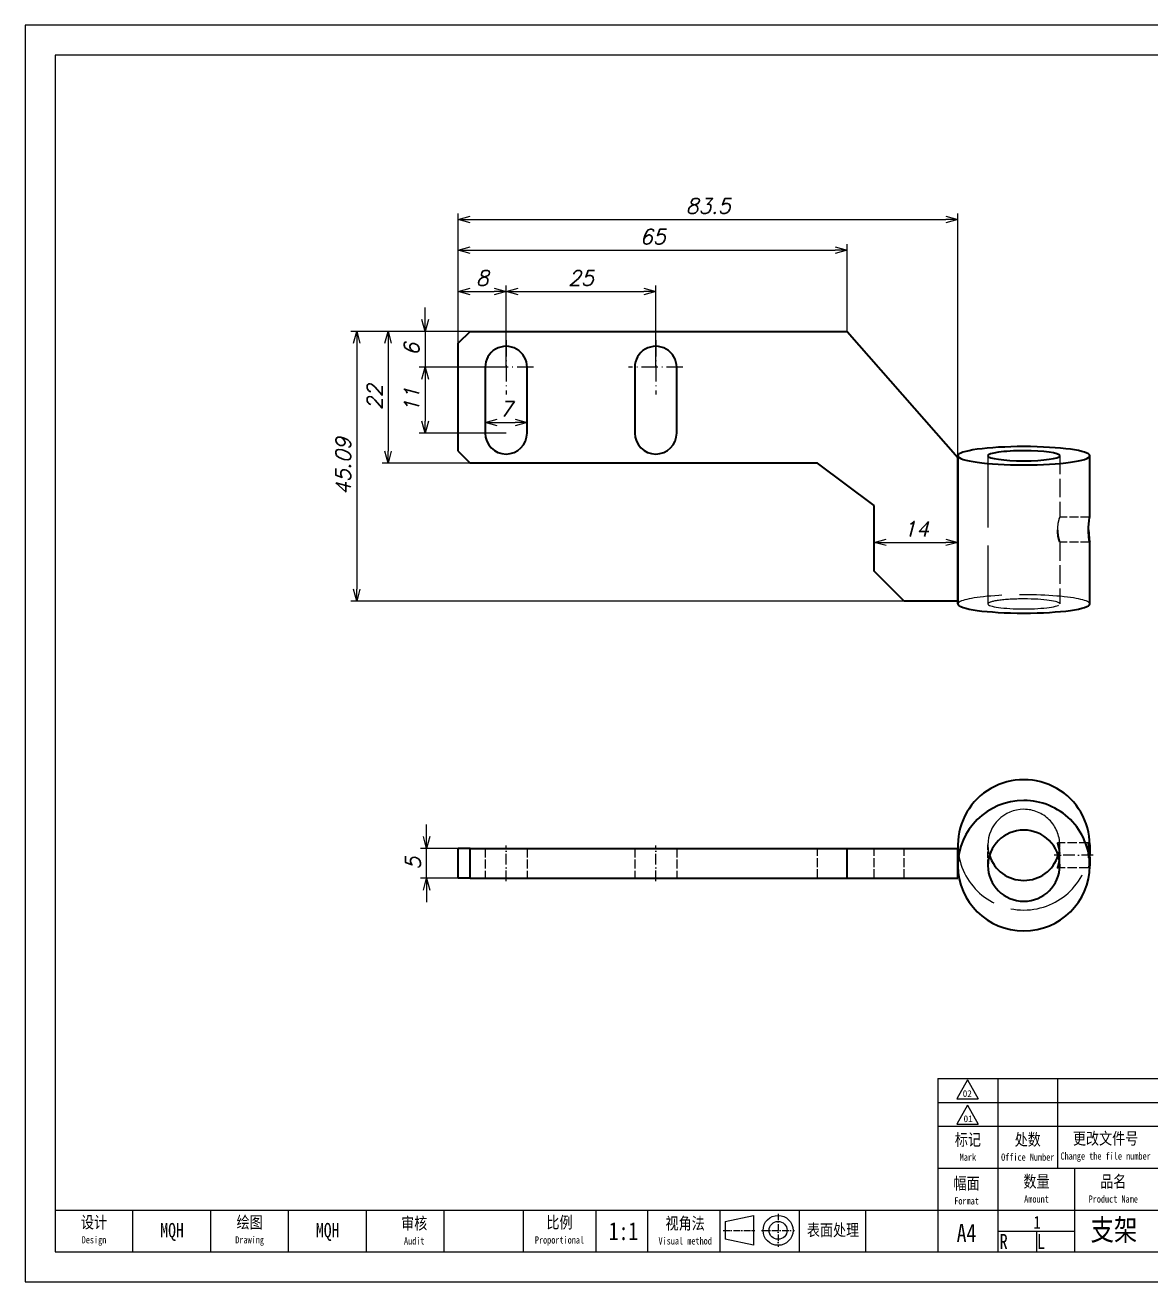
# Model space of a CAD drawing. Header units: inches. Extents: x -6764 to -5139, y 992 to 1720.
# Drawn here: x -6764.5 to -6576.4, y 992.2 to 1202.2 of the extents above; entities that cross this region are included whole.
import ezdxf

# ---------------------------------------------------------------- set-up
doc = ezdxf.new("R2010")
doc.units = ezdxf.units.IN
doc.header["$MEASUREMENT"] = 0
doc.linetypes.add('DASHDOT', pattern=[18.5, 12, -3, 0.5, -3])
doc.linetypes.add('DASHED', pattern=[15, 12, -3])
for name, color, linetype, lineweight in [('标注线', 3, 'Continuous', 25), ('细实线', 4, 'Continuous', 25), ('细点划线', 1, 'DASHDOT', 20)]:
    doc.layers.add(name, color=color, linetype=linetype, lineweight=lineweight)
doc.styles.add('DIM_FONT', font='romans.shx', dxfattribs={"oblique": 15})
doc.styles.add('宋体', font='', dxfattribs={"width": 0.8, "height": 5})
doc.styles.add('工程字', font='gbenor.shx', dxfattribs={"height": 5, "bigfont": 'gbcbig.shx'})
doc.styles.get('宋体').set_extended_font_data('SimSun')
doc.dimstyles.new('KK2.5', dxfattribs={"dimtxt": 2.5, "dimasz": 2, "dimexe": 1, "dimexo": 0, "dimgap": 1, "dimtad": 1, "dimtoh": 1, "dimdsep": 46, "dimtxsty": 'DIM_FONT', "dimblk": 'OPEN30', "dimcen": 0, "dimclrd": 3, "dimclre": 3, "dimclrt": 3, "dimazin": 2, "dimtfac": 1, "dimtmove": 0, "dimatfit": 3, "dimldrblk": 'OPEN30', "dimfxl": 0, "dimtolj": 1, "dimlwd": 20, "dimlwe": 20, "dimarcsym": 0})

# ---------------------------------------------------------------- blocks, each defined once
blk = doc.blocks.new('BZ-MQH')
for p, q in [((-213949.02, 20874.59), (-214275.72, 20874.59)), ((-214275.72, 20874.59), (-214275.72, 20643.59)), ((-213954.52, 20869.09), (-214270.22, 20869.09)), ((-214270.22, 20869.09), (-214270.22, 20649.09)), ((-214107.97, 20680.99), (-214107.97, 20664.49)), ((-214102.53, 20680.75), (-214104.48, 20677.22)), ((-214102.53, 20680.75), (-214100.59, 20677.22)), ((-214104.48, 20677.22), (-214100.59, 20677.22)), ((-214102.53, 20676.07), (-214104.48, 20672.55)), ((-214102.53, 20676.07), (-214100.59, 20672.55)), ((-214104.48, 20672.55), (-214100.59, 20672.55)), ((-214107.97, 20664.49), (-214107.97, 20649.09)), ((-214270.22, 20656.79), (-214107.97, 20656.79)), ((-214255.92, 20649.09), (-214255.92, 20656.79)), ((-214241.62, 20649.09), (-214241.62, 20656.79)), ((-214227.32, 20649.09), (-214227.32, 20656.79)), ((-214213.02, 20649.09), (-214213.02, 20656.79)), ((-214198.72, 20649.09), (-214198.72, 20656.79)), ((-214170.76, 20649.09), (-214170.76, 20656.79)), ((-214161.32, 20649.09), (-214161.32, 20656.79)), ((-214148, 20649.09), (-214148, 20656.79)), ((-214121.3, 20656.79), (-214121.3, 20649.09)), ((-214270.22, 20649.09), (-213954.52, 20649.09)), ((-214275.72, 20643.59), (-213949.02, 20643.59))]:
    blk.add_line(p, q)
at = {"layer": '标注线'}
for p, q in [((-214107.97, 20680.99), (-213954.52, 20680.99)), ((-214096.97, 20680.99), (-214096.97, 20664.49)), ((-214085.97, 20664.49), (-214085.97, 20680.99)), ((-214107.97, 20676.59), (-214022.17, 20676.59)), ((-214107.97, 20672.19), (-214022.17, 20672.19)), ((-214107.97, 20664.49), (-213954.52, 20664.49)), ((-214096.97, 20664.49), (-214096.97, 20649.09)), ((-214082.91, 20664.49), (-214082.91, 20649.09)), ((-214082.91, 20664.49), (-214082.91, 20649.09)), ((-214184.2, 20656.79), (-214184.2, 20649.09)), ((-214137.26, 20656.79), (-214133.41, 20656.79)), ((-214133.41, 20649.09), (-214133.41, 20656.79)), ((-214107.97, 20656.79), (-213954.52, 20656.79)), ((-214096.97, 20652.94), (-214082.91, 20652.94)), ((-214089.78, 20649.09), (-214089.78, 20652.94))]:
    blk.add_line(p, q, dxfattribs=at)
at = {"layer": '细实线', "ltscale": 43.147169}
for p, q in [((-214147.11, 20654.71), (-214141.9, 20655.81)), ((-214147.11, 20654.71), (-214147.11, 20651.41)), ((-214141.9, 20655.81), (-214141.9, 20650.31)), ((-214141.88, 20650.31), (-214147.11, 20651.41))]:
    blk.add_line(p, q, dxfattribs=at)
for radius in [2.75, 1.65]:
    blk.add_circle((-214137.36, 20653.06), radius, dxfattribs=at)
at = {"layer": '细点划线', "ltscale": 0.1}
for p, q in [((-214137.36, 20656.12), (-214137.36, 20650.04)), ((-214147.45, 20653.06), (-214141.62, 20653.06)), ((-214140.4, 20653.06), (-214134.32, 20653.06))]:
    blk.add_line(p, q, dxfattribs=at)
at = {"char_height": 1.238, "width": 0.2114, "attachment_point": 1}
for s, insert in [('02', (-214103.42, 20678.82)), ('01', (-214103.27, 20674.19))]:
    blk.add_mtext(s, dxfattribs=dict(at, insert=insert))
at = {"layer": '标注线', "style": '宋体'}
for s, insert, char_height, width, attachment_point in [('标记\\P{\\H0.6x;Mark}', (-214102.47, 20668.34), 2.2, 11, 5), ('处数\\P{\\H0.6x;Office Number}', (-214091.47, 20668.34), 2.2, 11, 5), ('更改文件号\\P{\\H0.6x;Change the file number}', (-214077.17, 20668.34), 2.2, 17.6, 5), ('幅面\\P{\\H0.6x;Format}', (-214102.72, 20660.3), 2.2, 13.7944, 5), ('数量\\P{\\H0.6x;Amount}', (-214089.87, 20660.64), 2.2, 13.5797, 5), ('品名\\P{\\H0.6x;Product Name}', (-214075.76, 20660.64), 2.2, 14.3, 5), ('设计\\P{\\H0.6x;Design}', (-214263.07, 20652.94), 2.2, 14.3, 5), ('绘图\\P{\\H0.6x;Drawing}', (-214234.47, 20652.94), 2.2, 14.3, 5), ('审核\\P{\\H0.6x;Audit}', (-214204.22, 20652.94), 2.2, 14.674, 5), ('比例\\P{\\H0.6x;Proportional}', (-214177.53, 20652.94), 2.2, 13.5797, 5), ('视角法\\P{\\H0.6x;Visual method}', (-214154.43, 20652.94), 2.2, 13.7944, 5), ('表面处理', (-214127.25, 20653), 2.2, 13.7944, 5), ('R', (-214096.66, 20651.02), 2.75, 6.8356, 4), ('L', (-214089.78, 20651.02), 2.75, 6.875, 4)]:
    blk.add_mtext(s, dxfattribs=dict(at, insert=insert, char_height=char_height, width=width, attachment_point=attachment_point))
at = {"layer": '细实线', "char_height": 3.3, "width": 13.75, "attachment_point": 5, "style": '宋体'}
for s, insert in [('1:1', (-214165.76, 20652.9)), ('A4', (-214102.74, 20652.6)), ('A4', (-214102.74, 20652.6))]:
    blk.add_mtext(s, dxfattribs=dict(at, insert=insert))
blk = doc.blocks.new('_Open30')
at = {"color": 0, "linetype": 'ByBlock', "lineweight": -2}
for p, q in [((-1, 0.27), (0, 0)), ((0, 0), (-1, -0.27)), ((0, 0), (-1, 0))]:
    blk.add_line(p, q, dxfattribs=at)
blk = doc.blocks.new('*D195')
at = {"color": 3, "lineweight": 20, "transparency": 16777216}
for p, q in [((-6692.14, 1137.24), (-6692.14, 1158.66)), ((-6690.14, 1157.66), (-6686.14, 1157.66)), ((-6684.14, 1145.01), (-6684.14, 1158.66))]:
    blk.add_line(p, q, dxfattribs=at)
at = {"layer": 'Defpoints', "color": 0, "transparency": 16777216}
for p in [(-6684.14, 1157.66), (-6684.14, 1145.01), (-6692.14, 1137.24)]:
    blk.add_point(p, dxfattribs=at)
at = {"color": 3, "lineweight": 20, "transparency": 16777216, "xscale": 2, "yscale": 2, "zscale": 2, "rotation": 180}
blk.add_blockref('_Open30', (-6692.14, 1157.66), dxfattribs=at)
at = {"color": 3, "lineweight": 20, "transparency": 16777216, "xscale": 2, "yscale": 2, "zscale": 2}
blk.add_blockref('_Open30', (-6684.14, 1157.66), dxfattribs=at)
at = {"color": 3, "transparency": 16777216, "insert": (-6688.14, 1159.91), "char_height": 2.5, "attachment_point": 5, "style": 'DIM_FONT'}
blk.add_mtext('\\A1;8', dxfattribs=at)
blk = doc.blocks.new('*D196')
at = {"color": 3, "lineweight": 20, "transparency": 16777216}
for p, q in [((-6684.14, 1155.07), (-6684.14, 1158.66)), ((-6682.14, 1157.66), (-6661.14, 1157.66)), ((-6659.14, 1145.01), (-6659.14, 1158.66))]:
    blk.add_line(p, q, dxfattribs=at)
at = {"layer": 'Defpoints', "color": 0, "transparency": 16777216}
for p in [(-6659.14, 1157.66), (-6684.14, 1155.07), (-6659.14, 1145.01)]:
    blk.add_point(p, dxfattribs=at)
at = {"color": 3, "lineweight": 20, "transparency": 16777216, "xscale": 2, "yscale": 2, "zscale": 2, "rotation": 180}
blk.add_blockref('_Open30', (-6684.14, 1157.66), dxfattribs=at)
at = {"color": 3, "lineweight": 20, "transparency": 16777216, "xscale": 2, "yscale": 2, "zscale": 2}
blk.add_blockref('_Open30', (-6659.14, 1157.66), dxfattribs=at)
at = {"color": 3, "transparency": 16777216, "insert": (-6671.64, 1159.91), "char_height": 2.5, "attachment_point": 5, "style": 'DIM_FONT'}
blk.add_mtext('\\A1;25', dxfattribs=at)
blk = doc.blocks.new('*D197')
at = {"color": 3, "lineweight": 20, "transparency": 16777216}
for p, q in [((-6692.14, 1146.35), (-6692.14, 1165.57)), ((-6627.14, 1151.01), (-6627.14, 1165.57)), ((-6690.14, 1164.57), (-6629.14, 1164.57))]:
    blk.add_line(p, q, dxfattribs=at)
at = {"layer": 'Defpoints', "color": 0, "transparency": 16777216}
for p in [(-6627.14, 1164.57), (-6627.14, 1151.01), (-6692.14, 1146.35)]:
    blk.add_point(p, dxfattribs=at)
at = {"color": 3, "lineweight": 20, "transparency": 16777216, "xscale": 2, "yscale": 2, "zscale": 2, "rotation": 180}
blk.add_blockref('_Open30', (-6692.14, 1164.57), dxfattribs=at)
at = {"color": 3, "lineweight": 20, "transparency": 16777216, "xscale": 2, "yscale": 2, "zscale": 2}
blk.add_blockref('_Open30', (-6627.14, 1164.57), dxfattribs=at)
at = {"color": 3, "transparency": 16777216, "insert": (-6659.64, 1166.82), "char_height": 2.5, "attachment_point": 5, "style": 'DIM_FONT'}
blk.add_mtext('\\A1;65', dxfattribs=at)
blk = doc.blocks.new('*D198')
at = {"color": 3, "lineweight": 20, "transparency": 16777216}
for p, q in [((-6697.66, 1153.01), (-6697.66, 1155.01)), ((-6670.81, 1151.01), (-6698.66, 1151.01)), ((-6697.66, 1151.01), (-6697.66, 1145.01)), ((-6685.66, 1145.01), (-6698.66, 1145.01)), ((-6697.66, 1143.01), (-6697.66, 1141.01))]:
    blk.add_line(p, q, dxfattribs=at)
at = {"layer": 'Defpoints', "color": 0, "transparency": 16777216}
for p in [(-6670.81, 1151.01), (-6697.66, 1145.01), (-6685.66, 1145.01)]:
    blk.add_point(p, dxfattribs=at)
at = {"color": 3, "lineweight": 20, "transparency": 16777216, "xscale": 2, "yscale": 2, "zscale": 2}
for p, rotation in [((-6697.66, 1151.01), 270), ((-6697.66, 1145.01), 90)]:
    blk.add_blockref('_Open30', p, dxfattribs=dict(at, rotation=rotation))
at = {"color": 3, "transparency": 16777216, "insert": (-6699.91, 1148.01), "char_height": 2.5, "attachment_point": 5, "rotation": 90, "style": 'DIM_FONT'}
blk.add_mtext('\\A1;6', dxfattribs=at)
blk = doc.blocks.new('*D199')
at = {"color": 3, "lineweight": 20, "transparency": 16777216}
for p, q in [((-6684.14, 1145.01), (-6698.66, 1145.01)), ((-6697.66, 1143.01), (-6697.66, 1136.01)), ((-6684.14, 1134.01), (-6698.66, 1134.01))]:
    blk.add_line(p, q, dxfattribs=at)
at = {"layer": 'Defpoints', "color": 0, "transparency": 16777216}
for p in [(-6684.14, 1145.01), (-6697.66, 1134.01), (-6684.14, 1134.01)]:
    blk.add_point(p, dxfattribs=at)
at = {"color": 3, "lineweight": 20, "transparency": 16777216, "xscale": 2, "yscale": 2, "zscale": 2}
for p, rotation in [((-6697.66, 1145.01), 90), ((-6697.66, 1134.01), 270)]:
    blk.add_blockref('_Open30', p, dxfattribs=dict(at, rotation=rotation))
at = {"color": 3, "transparency": 16777216, "insert": (-6699.91, 1139.51), "char_height": 2.5, "attachment_point": 5, "rotation": 90, "style": 'DIM_FONT'}
blk.add_mtext('\\A1;11', dxfattribs=at)
blk = doc.blocks.new('*D200')
at = {"color": 3, "lineweight": 20, "transparency": 16777216}
for p, q in [((-6688.06, 1151.01), (-6704.86, 1151.01)), ((-6703.86, 1149.01), (-6703.86, 1131.01)), ((-6688.77, 1129.01), (-6704.86, 1129.01))]:
    blk.add_line(p, q, dxfattribs=at)
at = {"layer": 'Defpoints', "color": 0, "transparency": 16777216}
for p in [(-6688.06, 1151.01), (-6703.86, 1129.01), (-6688.77, 1129.01)]:
    blk.add_point(p, dxfattribs=at)
at = {"color": 3, "lineweight": 20, "transparency": 16777216, "xscale": 2, "yscale": 2, "zscale": 2}
for p, rotation in [((-6703.86, 1151.01), 90), ((-6703.86, 1129.01), 270)]:
    blk.add_blockref('_Open30', p, dxfattribs=dict(at, rotation=rotation))
at = {"color": 3, "transparency": 16777216, "insert": (-6706.11, 1140.01), "char_height": 2.5, "attachment_point": 5, "rotation": 90, "style": 'DIM_FONT'}
blk.add_mtext('\\A1;22', dxfattribs=at)
blk = doc.blocks.new('*D201')
at = {"color": 3, "lineweight": 20, "transparency": 16777216}
for p, q in [((-6687.64, 1138.85), (-6687.64, 1134.78)), ((-6680.64, 1138.85), (-6680.64, 1134.78)), ((-6685.64, 1135.78), (-6682.64, 1135.78))]:
    blk.add_line(p, q, dxfattribs=at)
at = {"layer": 'Defpoints', "color": 0, "transparency": 16777216}
for p in [(-6687.64, 1138.85), (-6680.64, 1138.85), (-6680.64, 1135.78)]:
    blk.add_point(p, dxfattribs=at)
at = {"color": 3, "lineweight": 20, "transparency": 16777216, "xscale": 2, "yscale": 2, "zscale": 2, "rotation": 180}
blk.add_blockref('_Open30', (-6687.64, 1135.78), dxfattribs=at)
at = {"color": 3, "lineweight": 20, "transparency": 16777216, "xscale": 2, "yscale": 2, "zscale": 2}
blk.add_blockref('_Open30', (-6680.64, 1135.78), dxfattribs=at)
at = {"color": 3, "transparency": 16777216, "insert": (-6684.14, 1138.03), "char_height": 2.5, "attachment_point": 5, "style": 'DIM_FONT'}
blk.add_mtext('\\A1;7', dxfattribs=at)
blk = doc.blocks.new('*D202')
at = {"color": 3, "lineweight": 20, "transparency": 16777216}
for p, q in [((-6645.76, 1151.01), (-6710.1, 1151.01)), ((-6709.1, 1149.01), (-6709.1, 1107.92)), ((-6615.97, 1105.92), (-6710.1, 1105.92))]:
    blk.add_line(p, q, dxfattribs=at)
at = {"layer": 'Defpoints', "color": 0, "transparency": 16777216}
for p in [(-6645.76, 1151.01), (-6709.1, 1105.92), (-6615.97, 1105.92)]:
    blk.add_point(p, dxfattribs=at)
at = {"color": 3, "lineweight": 20, "transparency": 16777216, "xscale": 2, "yscale": 2, "zscale": 2}
for p, rotation in [((-6709.1, 1151.01), 90), ((-6709.1, 1105.92), 270)]:
    blk.add_blockref('_Open30', p, dxfattribs=dict(at, rotation=rotation))
at = {"color": 3, "transparency": 16777216, "insert": (-6711.35, 1128.47), "char_height": 2.5, "attachment_point": 5, "rotation": 90, "style": 'DIM_FONT'}
blk.add_mtext('\\A1;45.09', dxfattribs=at)
blk = doc.blocks.new('*D203')
at = {"color": 3, "lineweight": 20, "transparency": 16777216}
for p, q in [((-6692.14, 1140.97), (-6692.14, 1170.7)), ((-6608.65, 1121.43), (-6608.65, 1170.7)), ((-6690.14, 1169.7), (-6610.65, 1169.7))]:
    blk.add_line(p, q, dxfattribs=at)
at = {"layer": 'Defpoints', "color": 0, "transparency": 16777216}
for p in [(-6608.65, 1169.7), (-6692.14, 1140.97), (-6608.65, 1121.43)]:
    blk.add_point(p, dxfattribs=at)
at = {"color": 3, "lineweight": 20, "transparency": 16777216, "xscale": 2, "yscale": 2, "zscale": 2, "rotation": 180}
blk.add_blockref('_Open30', (-6692.14, 1169.7), dxfattribs=at)
at = {"color": 3, "lineweight": 20, "transparency": 16777216, "xscale": 2, "yscale": 2, "zscale": 2}
blk.add_blockref('_Open30', (-6608.65, 1169.7), dxfattribs=at)
at = {"color": 3, "transparency": 16777216, "insert": (-6650.39, 1171.95), "char_height": 2.5, "attachment_point": 5, "style": 'DIM_FONT'}
blk.add_mtext('\\A1;83.5', dxfattribs=at)
blk = doc.blocks.new('*D204')
at = {"color": 3, "lineweight": 20, "transparency": 16777216}
for p, q in [((-6622.65, 1116.42), (-6622.65, 1114.75)), ((-6620.65, 1115.75), (-6610.65, 1115.75)), ((-6608.65, 1116.42), (-6608.65, 1114.75))]:
    blk.add_line(p, q, dxfattribs=at)
at = {"layer": 'Defpoints', "color": 0, "transparency": 16777216}
for p in [(-6622.65, 1116.42), (-6608.65, 1116.42), (-6608.65, 1115.75)]:
    blk.add_point(p, dxfattribs=at)
at = {"color": 3, "lineweight": 20, "transparency": 16777216, "xscale": 2, "yscale": 2, "zscale": 2, "rotation": 180}
blk.add_blockref('_Open30', (-6622.65, 1115.75), dxfattribs=at)
at = {"color": 3, "lineweight": 20, "transparency": 16777216, "xscale": 2, "yscale": 2, "zscale": 2}
blk.add_blockref('_Open30', (-6608.65, 1115.75), dxfattribs=at)
at = {"color": 3, "transparency": 16777216, "insert": (-6615.65, 1118), "char_height": 2.5, "attachment_point": 5, "style": 'DIM_FONT'}
blk.add_mtext('\\A1;14', dxfattribs=at)
blk = doc.blocks.new('*D208')
at = {"color": 3, "lineweight": 20, "transparency": 16777216}
for p, q in [((-6697.42, 1066.62), (-6697.42, 1068.62)), ((-6691.14, 1064.62), (-6698.42, 1064.62)), ((-6697.42, 1059.62), (-6697.42, 1064.62)), ((-6691.14, 1059.62), (-6698.42, 1059.62)), ((-6697.42, 1057.62), (-6697.42, 1055.62))]:
    blk.add_line(p, q, dxfattribs=at)
at = {"layer": 'Defpoints', "color": 0, "transparency": 16777216}
for p in [(-6697.42, 1064.62), (-6691.14, 1064.62), (-6691.14, 1059.62)]:
    blk.add_point(p, dxfattribs=at)
at = {"color": 3, "lineweight": 20, "transparency": 16777216, "xscale": 2, "yscale": 2, "zscale": 2}
for p, rotation in [((-6697.42, 1064.62), 270), ((-6697.42, 1059.62), 90)]:
    blk.add_blockref('_Open30', p, dxfattribs=dict(at, rotation=rotation))
at = {"color": 3, "transparency": 16777216, "insert": (-6699.67, 1062.12), "char_height": 2.5, "attachment_point": 5, "rotation": 90, "style": 'DIM_FONT'}
blk.add_mtext('\\A1;5', dxfattribs=at)

msp = doc.modelspace()

# ---------------------------------------------------------------- linework, layer by layer
at = {"color": 7, "lineweight": 35}
for p, q in [((-6690.139, 1151.011), (-6692.139, 1149.011)), ((-6690.139, 1151.011), (-6627.139, 1151.011)), ((-6627.139, 1151.011), (-6608.647, 1129.923)), ((-6692.139, 1131.011), (-6692.139, 1149.011)), ((-6687.639, 1145.011), (-6687.639, 1134.011)), ((-6680.639, 1134.011), (-6680.639, 1145.011)), ((-6662.639, 1145.011), (-6662.639, 1134.011)), ((-6655.639, 1134.011), (-6655.639, 1145.011)), ((-6692.139, 1131.011), (-6690.139, 1129.011)), ((-6608.647, 1105.462), (-6608.647, 1130.219)), ((-6608.647, 1129.923), (-6608.647, 1105.923)), ((-6586.647, 1119.946), (-6586.647, 1130.219)), ((-6632.139, 1129.011), (-6690.139, 1129.011)), ((-6622.647, 1121.923), (-6632.139, 1129.011)), ((-6622.647, 1110.923), (-6622.647, 1121.923)), ((-6586.647, 1105.462), (-6586.647, 1115.787)), ((-6617.647, 1105.923), (-6622.647, 1110.923)), ((-6608.647, 1105.923), (-6617.647, 1105.923)), ((-6608.647, 1065.203), (-6608.647, 1064.619)), ((-6586.647, 1065.203), (-6586.647, 1063.752)), ((-6690.139, 1064.619), (-6692.139, 1064.619)), ((-6692.139, 1059.619), (-6692.139, 1064.619)), ((-6690.139, 1064.619), (-6627.139, 1064.619)), ((-6690.139, 1059.619), (-6690.139, 1064.619)), ((-6627.139, 1059.619), (-6627.139, 1064.619)), ((-6627.139, 1064.619), (-6608.647, 1064.619)), ((-6608.647, 1059.619), (-6608.647, 1064.619)), ((-6586.647, 1063.752), (-6586.651, 1063.46)), ((-6586.647, 1063.167), (-6586.647, 1061.723)), ((-6690.139, 1059.619), (-6692.139, 1059.619)), ((-6690.139, 1059.619), (-6627.139, 1059.619)), ((-6627.139, 1059.619), (-6608.647, 1059.619))]:
    msp.add_line(p, q, dxfattribs=at)
at = {"color": 1, "linetype": 'DASHDOT', "lineweight": 13, "ltscale": 0.227502}
for p, q in [((-6684.139, 1149.561), (-6684.139, 1140.461)), ((-6659.139, 1149.561), (-6659.139, 1140.461))]:
    msp.add_line(p, q, dxfattribs=at)
at = {"color": 1, "linetype": 'DASHDOT', "lineweight": 13, "ltscale": 0.227501}
for p, q in [((-6679.589, 1145.011), (-6688.689, 1145.011)), ((-6654.589, 1145.011), (-6663.689, 1145.011))]:
    msp.add_line(p, q, dxfattribs=at)
at = {"color": 2, "linetype": 'DASHED', "lineweight": 13}
msp.add_line((-6603.647, 1130.219), (-6603.647, 1105.462), dxfattribs=at)
at = {"color": 2, "linetype": 'DASHED', "lineweight": 13, "ltscale": 0.256824}
msp.add_line((-6591.647, 1130.219), (-6591.647, 1119.946), dxfattribs=at)
at = {"color": 2, "linetype": 'DASHED', "lineweight": 13, "ltscale": 0.125082}
msp.add_line((-6586.651, 1119.967), (-6591.654, 1119.967), dxfattribs=at)
at = {"color": 2, "linetype": 'DASHED', "lineweight": 13, "ltscale": 0.125081}
msp.add_line((-6586.651, 1115.767), (-6591.654, 1115.767), dxfattribs=at)
at = {"color": 2, "linetype": 'DASHED', "lineweight": 13, "ltscale": 0.258115}
msp.add_line((-6591.647, 1115.787), (-6591.647, 1105.462), dxfattribs=at)
at = {"color": 1, "linetype": 'DASHDOT', "lineweight": 13, "ltscale": 0.15}
for p, q in [((-6684.139, 1059.119), (-6684.139, 1065.119)), ((-6659.139, 1059.119), (-6659.139, 1065.119))]:
    msp.add_line(p, q, dxfattribs=at)
at = {"color": 2, "linetype": 'DASHED', "lineweight": 13, "ltscale": 0.086987}
msp.add_line((-6603.647, 1061.723), (-6603.647, 1065.203), dxfattribs=at)
at = {"color": 2, "linetype": 'DASHED', "lineweight": 13, "ltscale": 0.129338}
for p, q in [((-6586.846, 1065.563), (-6592.02, 1065.561)), ((-6586.845, 1061.363), (-6592.018, 1061.361))]:
    msp.add_line(p, q, dxfattribs=at)
at = {"color": 2, "linetype": 'DASHED', "lineweight": 13, "ltscale": 0.036279}
msp.add_line((-6591.647, 1063.752), (-6591.647, 1065.203), dxfattribs=at)
at = {"color": 2, "linetype": 'DASHED', "lineweight": 13, "ltscale": 0.125}
for p, q in [((-6690.139, 1059.619), (-6690.139, 1064.619)), ((-6687.639, 1064.619), (-6687.639, 1059.619)), ((-6680.639, 1064.619), (-6680.639, 1059.619)), ((-6662.639, 1064.619), (-6662.639, 1059.619)), ((-6655.639, 1064.619), (-6655.639, 1059.619)), ((-6632.139, 1059.619), (-6632.139, 1064.619)), ((-6622.647, 1059.619), (-6622.647, 1064.619)), ((-6617.647, 1059.619), (-6617.647, 1064.619))]:
    msp.add_line(p, q, dxfattribs=at)
at = {"color": 2, "linetype": 'DASHED', "lineweight": 13, "ltscale": 0.072388}
msp.add_line((-6608.647, 1064.619), (-6608.647, 1061.723), dxfattribs=at)
at = {"color": 1, "linetype": 'DASHDOT', "lineweight": 13, "ltscale": 0.162923}
msp.add_line((-6586.072, 1063.464), (-6592.589, 1063.461), dxfattribs=at)
at = {"color": 2, "linetype": 'DASHED', "lineweight": 13, "ltscale": 0.036096}
msp.add_line((-6591.647, 1061.723), (-6591.647, 1063.167), dxfattribs=at)
at = {"color": 2, "linetype": 'DASHED', "lineweight": 13}
for points in [[(-6591.654, 1119.967), (-6591.657, 1119.966), (-6591.662, 1119.962), (-6591.687, 1119.927), (-6591.805, 1119.636), (-6591.963, 1118.98), (-6592.027, 1118.159)], [(-6592.026, 1117.574), (-6591.988, 1118.232), (-6591.891, 1118.858), (-6591.68, 1119.763), (-6591.651, 1119.905), (-6591.647, 1119.946)], [(-6586.651, 1119.967), (-6586.652, 1119.966), (-6586.654, 1119.965), (-6586.656, 1119.962), (-6586.671, 1119.92), (-6586.743, 1119.579), (-6586.82, 1118.936), (-6586.85, 1118.159)], [(-6592.027, 1118.159), (-6591.99, 1117.501), (-6591.892, 1116.874), (-6591.68, 1115.969), (-6591.651, 1115.828), (-6591.647, 1115.787)], [(-6591.654, 1115.767), (-6591.656, 1115.767), (-6591.662, 1115.771), (-6591.687, 1115.806), (-6591.804, 1116.097), (-6591.961, 1116.753), (-6592.026, 1117.574)], [(-6591.647, 1063.167), (-6591.692, 1063.915), (-6591.765, 1064.392), (-6591.949, 1065.191), (-6592.017, 1065.469), (-6592.027, 1065.541)], [(-6592.02, 1065.561), (-6592.018, 1065.561), (-6592.012, 1065.558), (-6591.992, 1065.532), (-6591.893, 1065.316), (-6591.719, 1064.639), (-6591.647, 1063.752)], [(-6586.651, 1063.46), (-6586.68, 1062.881), (-6586.79, 1061.863), (-6586.841, 1061.479), (-6586.849, 1061.384)], [(-6586.845, 1061.363), (-6586.843, 1061.364), (-6586.842, 1061.365), (-6586.84, 1061.369), (-6586.825, 1061.41), (-6586.753, 1061.751), (-6586.677, 1062.392), (-6586.647, 1063.167)]]:
    msp.add_lwpolyline(points, dxfattribs=at)
at = {"color": 7, "lineweight": 35}
for points in [[(-6586.849, 1117.575), (-6586.83, 1118.219), (-6586.715, 1119.386), (-6586.656, 1119.835), (-6586.647, 1119.946)], [(-6586.651, 1115.767), (-6586.652, 1115.768), (-6586.653, 1115.769), (-6586.656, 1115.772), (-6586.671, 1115.814), (-6586.742, 1116.155), (-6586.81, 1116.7), (-6586.849, 1117.575)], [(-6586.845, 1117.839), (-6586.815, 1117.265), (-6586.704, 1116.259), (-6586.654, 1115.881), (-6586.647, 1115.787)], [(-6586.647, 1063.167), (-6586.666, 1063.813), (-6586.781, 1064.983), (-6586.841, 1065.433), (-6586.85, 1065.543)], [(-6586.846, 1065.563), (-6586.845, 1065.563), (-6586.844, 1065.562), (-6586.841, 1065.558), (-6586.826, 1065.516), (-6586.754, 1065.174), (-6586.677, 1064.53), (-6586.647, 1063.752)], [(-6591.732, 1062.72), (-6591.816, 1062.274), (-6591.988, 1061.576), (-6592.021, 1061.425), (-6592.026, 1061.382)], [(-6592.018, 1061.361), (-6592.016, 1061.362), (-6592.011, 1061.365), (-6591.991, 1061.39), (-6591.895, 1061.599), (-6591.782, 1061.973), (-6591.693, 1062.455)]]:
    msp.add_lwpolyline(points, dxfattribs=at)
for centre, radius, start, end in [((-6684.139, 1145.011), 3.5, 359.99999, 180.00001), ((-6659.139, 1145.011), 3.5, 359.99999, 180.00001), ((-6684.139, 1134.011), 3.5, 180.00032, 359.99999), ((-6659.139, 1134.011), 3.5, 180.00032, 359.99999), ((-6586.673, 1115.78), 0.026, 328.48672, 14.25702), ((-6586.824, 1065.549), 0.0263, 147.91258, 194.4531), ((-6592.009, 1061.376), 0.0177, 160.06003, 235.99165)]:
    msp.add_arc(centre, radius, start, end, dxfattribs=at)
at = {"color": 2, "linetype": 'DASHED', "lineweight": 13}
for centre, radius, start, end in [((-6591.665, 1119.952), 0.0184, 340.34004, 53.30875), ((-6586.674, 1119.953), 0.0274, 345.73889, 31.51901), ((-6575.924, 1118.161), 10.926, 180.01047, 181.68933), ((-6591.664, 1115.781), 0.0179, 306.69497, 19.65611), ((-6592.01, 1065.547), 0.0177, 123.94643, 199.93329), ((-6598.195, 1063.774), 6.548, 350.73615, 359.80698), ((-6597.089, 1063.157), 5.442, 352.58726, 0.10861), ((-6586.823, 1061.377), 0.0264, 165.57276, 211.99868)]:
    msp.add_arc(centre, radius, start, end, dxfattribs=at)
at = {"color": 7, "lineweight": 35}
for centre, major_axis, ratio, start_param, end_param in [((-6597.647, 1130.219), (11, 0), 0.1391729, 1.5707963, 3.1415927), ((-6597.647, 1130.219), (11, 0), 0.1391729, 3.1415927, 6.2831853), ((-6597.647, 1130.219), (6, 0), 0.1391729, 1.5707963, 3.1415927), ((-6597.647, 1130.219), (6, 0), 0.1391729, 3.1415927, 6.2831853), ((-6597.647, 1130.219), (11, 0), 0.1391729, 0, 1.5707963), ((-6597.647, 1130.219), (6, 0), 0.1391729, 0, 1.5707963), ((-6597.647, 1105.462), (11, 0), 0.1391729, 3.1415927, 4.712389), ((-6597.647, 1105.462), (11, 0), 0.1391729, 4.712389, 6.2831853), ((-6597.647, 1065.203), (-11, 0), 0.9902681, 3.1415912, 6.2831839), ((-6597.647, 1061.723), (-11, 0), 0.9902681, 4.7123876, 6.2831839), ((-6597.647, 1061.723), (-11, 0), 0.9902681, 3.1415912, 4.7123876), ((-6597.647, 1061.723), (-6, 0), 0.9902681, 4.7123876, 6.2831839), ((-6597.647, 1061.723), (-6, 0), 0.9902681, 3.1415912, 4.7123876), ((-6597.647, 1065.203), (-6, 0), 0.9902681, 0.2971266, 2.8444761), ((-6597.647, 1061.723), (-11, 0), 0.9902681, 6.2831839, 9.4247765), ((-6597.647, 1061.723), (-6, 0), 0.9902681, 6.2831839, 9.4247765)]:
    msp.add_ellipse(centre, major_axis=major_axis, ratio=ratio, start_param=start_param, end_param=end_param, dxfattribs=at)
at = {"color": 2, "linetype": 'DASHED', "lineweight": 13}
for centre, major_axis, ratio, start_param, end_param in [((-6597.647, 1105.462), (11, 0), 0.1391729, 0, 3.1415927), ((-6597.647, 1105.462), (6, 0), 0.1391729, 1.5707963, 3.1415927), ((-6597.647, 1105.462), (6, 0), 0.1391729, 3.1415927, 6.2831853), ((-6597.647, 1105.462), (6, 0), 0.1391729, 0, 1.5707963), ((-6597.647, 1065.203), (-6, 0), 0.9902681, 4.7123876, 6.2831839), ((-6597.647, 1065.203), (-6, 0), 0.9902681, 3.1415912, 4.7123876), ((-6597.647, 1065.203), (-11, 0), 0.9902681, 6.2831839, 7.8539802), ((-6597.647, 1065.203), (-6, 0), 0.9902681, 6.2831839, 6.5803119), ((-6597.647, 1065.203), (-11, 0), 0.9902681, 1.5707949, 3.1415912), ((-6597.647, 1065.203), (-6, 0), 0.9902681, 2.8444761, 3.1415912)]:
    msp.add_ellipse(centre, major_axis=major_axis, ratio=ratio, start_param=start_param, end_param=end_param, dxfattribs=at)

# ---------------------------------------------------------------- block references
at = {"xscale": 0.9090909090591595, "yscale": 0.9090909090882633, "zscale": 0.9090909090939012}
msp.add_blockref('BZ-MQH', (188031.622, -17774.722), dxfattribs=at)

# ---------------------------------------------------------------- texts
at = {"layer": '细实线', "attachment_point": 5}
for s, insert, char_height, width, style in [('MQH', (-6739.948, 1000.514), 2.4, 14.4, '宋体'), ('MQH', (-6713.948, 1000.514), 2.4, 14.4, '宋体'), ('{\\fSimSun|b0|i0|c134|p2;\\W0.8;1}', (-6595.439, 1002.131), 2.14286, 7.92606, '工程字'), ('{\\fSimSun|b0|i0|c134|p2;\\W0.8;支架}', (-6582.596, 1000.68), 3.57143, 13.2101, '工程字')]:
    msp.add_mtext(s, dxfattribs=dict(at, insert=insert, char_height=char_height, width=width, style=style))

# ---------------------------------------------------------------- dimensions: what is measured, and where the dimension line sits
at = {"color": 1}
dim = msp.add_linear_dim(base=(-6608.647, 1169.698), p1=(-6692.139, 1140.966), p2=(-6608.647, 1121.435), text='83.5', dimstyle='KK2.5', dxfattribs=at)
dim.commit()
dim.dimension.update_dxf_attribs({"geometry": '*D203', "text_midpoint": (-6650.393, 1171.948)})
for base, p1, p2, picture, middle in [((-6627.139, 1164.572), (-6692.139, 1146.348), (-6627.139, 1151.011), '*D197', (-6659.639, 1166.822)), ((-6684.139, 1157.661), (-6692.139, 1137.238), (-6684.139, 1145.011), '*D195', (-6688.139, 1159.911)), ((-6659.139, 1157.661), (-6684.139, 1155.071), (-6659.139, 1145.011), '*D196', (-6671.639, 1159.911)), ((-6680.639, 1135.783), (-6687.639, 1138.85), (-6680.639, 1138.85), '*D201', (-6684.139, 1138.033)), ((-6608.647, 1115.747), (-6622.647, 1116.423), (-6608.647, 1116.423), '*D204', (-6615.647, 1117.997))]:
    dim = msp.add_linear_dim(base=base, p1=p1, p2=p2, dimstyle='KK2.5', dxfattribs=at)
    dim.commit()
    dim.dimension.update_dxf_attribs({"geometry": picture, "text_midpoint": middle})
for base, p1, p2, picture, middle in [((-6697.655, 1145.011), (-6670.814, 1151.011), (-6685.663, 1145.011), '*D198', (-6699.905, 1148.011)), ((-6709.101, 1105.923), (-6645.76, 1151.011), (-6615.972, 1105.923), '*D202', (-6711.351, 1128.467)), ((-6703.857, 1129.011), (-6688.065, 1151.011), (-6688.768, 1129.011), '*D200', (-6706.107, 1140.011)), ((-6697.655, 1134.011), (-6684.139, 1145.011), (-6684.139, 1134.011), '*D199', (-6699.905, 1139.511)), ((-6697.421, 1064.619), (-6691.139, 1059.619), (-6691.139, 1064.619), '*D208', (-6699.671, 1062.119))]:
    dim = msp.add_linear_dim(base=base, p1=p1, p2=p2, angle=90, dimstyle='KK2.5', dxfattribs=at)
    dim.commit()
    dim.dimension.update_dxf_attribs({"geometry": picture, "text_midpoint": middle})

doc.saveas('drawing.dxf')
